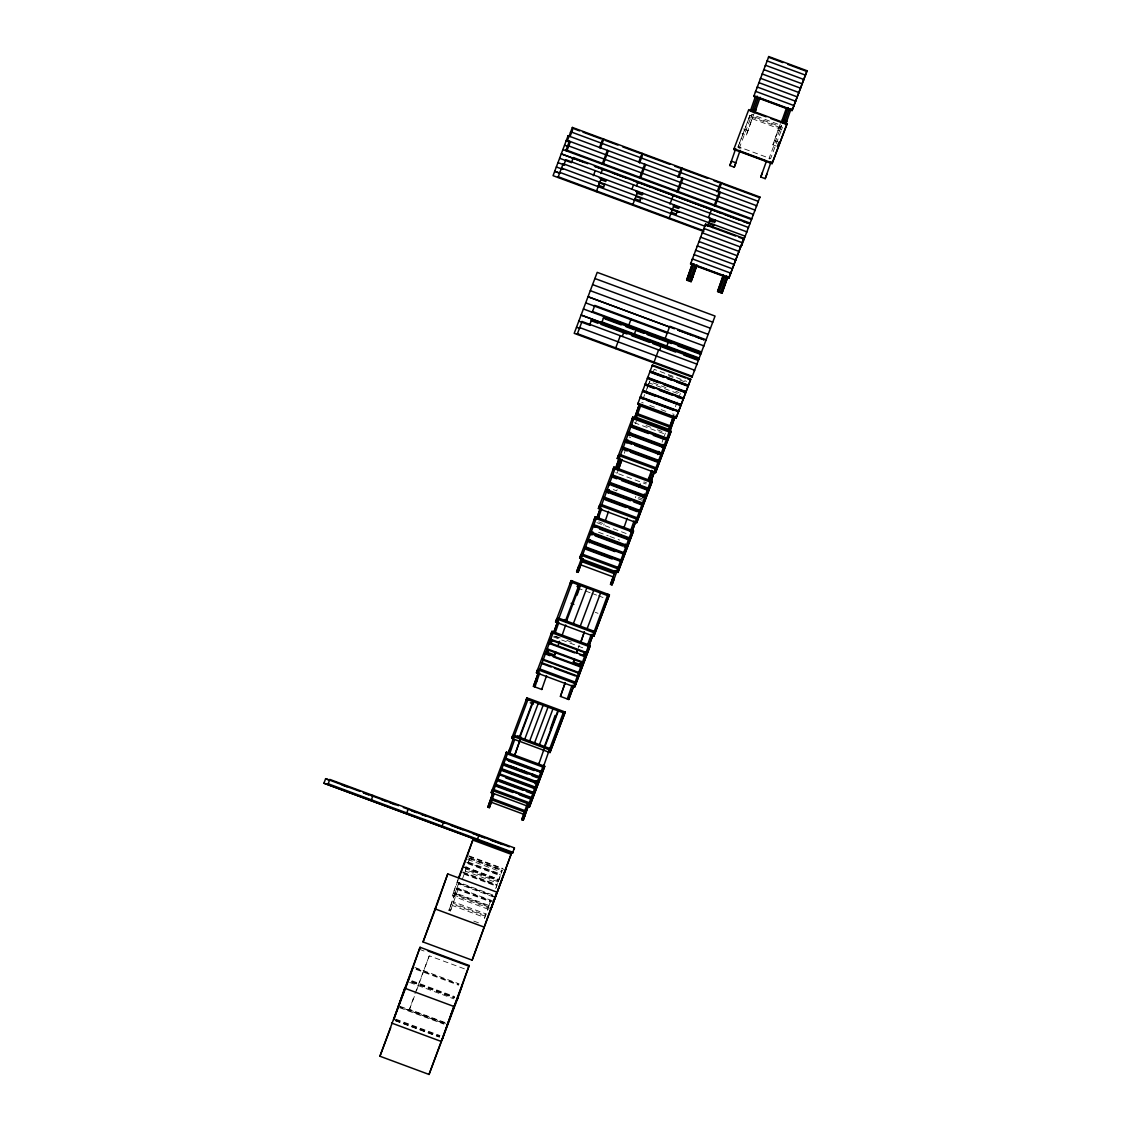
<?xml version="1.0" encoding="UTF-8"?>
<svg xmlns="http://www.w3.org/2000/svg" width="1131" height="1131" viewBox="0 0 1131 1131"><rect width="100%" height="100%" fill="white"/><g stroke="black" fill="none" stroke-linecap="round" stroke-linejoin="round"><path stroke-width="0.75" stroke-dasharray="5 3.75" d="M444.624 1022.367L409.507 1009.347L414.427 995.209M464.374 968.815L429.257 955.78L415.713 992.891M458.536 877.91L452.273 895.893L490.571 910.102M492.353 900.757L456.995 887.637L450.562 906.03L452.047 906.581L450.407 910.936L448.922 910.384L455.03 892.854L488.776 905.38M450.407 910.936L457.914 889.744L456.274 894.084M462.211 879.607L469.718 858.415L468.078 862.755M624.27 453.333L625.33 450.265M653.393 371.618L654.185 369.342L686.588 381.359M635.424 423.743L636.499 420.675M740.989 148.26L738.034 147.171L738.826 144.895L737.355 144.344M779.146 127.209L778.001 130.249L780.956 131.337L782.398 127.322L749.994 115.305L748.538 119.321L751.493 120.409L746.418 134.985L741.993 133.345M750.673 118.119L751.959 114.542L779.952 124.933M746.418 134.985L753.925 113.779M578.181 648.233L579.256 645.179M484.45 918.612L490.317 901.76L488.677 906.115L454.789 893.547M495.689 888.57L502.136 870.432L496.269 887.284M662.059 442.292L663.657 437.697M775.88 145.913L772.925 144.825L778.001 130.249M772.925 144.825L780.432 123.618M780.136 129.061L781.422 125.47L768.981 158.651L770.451 159.188M414.978 993.64L429.257 955.78M409.507 1009.347L415.091 994.531M458.027 880.455L452.273 895.893L454.238 895.13L489.596 908.25M454.238 895.13L459.822 880.201M448.922 910.384L450.562 906.03M642.889 399.257L644.67 394.535M647.045 388.23L649.434 381.939M738.826 144.895L738.175 146.634L770.579 158.651L782.398 127.322M739.448 143.255L749.994 115.305M645.66 392.089L647.441 387.368M648.035 385.784L649.816 381.062M738.034 147.171L749.203 117.582L781.606 129.598M466.057 868.82L466.552 867.519L498.969 879.536L498.474 880.837L465.915 868.905M649.915 381.698L649.42 382.999L680.212 394.422M739.151 148.486L751.959 114.542M618.318 470.157L617.173 473.196L615.702 472.659M751.493 120.409L752.638 117.37M603.714 525.194L604.208 523.893M617.173 489.511L616.692 490.826L609.807 488.267M635.339 497.739L635.834 496.438M664.236 436.17L665.381 433.131M675.419 406.708L677.992 399.71M678.586 398.14L680.367 393.418M455.03 892.854L453.064 893.617L489.765 907.232M751.168 116.818L780.63 127.746M743.633 128.991L748.058 130.631M774.565 140.47L777.52 141.559M668.463 375.718L673.327 377.528M679.802 379.931L684.665 381.727M653.153 382.9L659.642 385.303M661.253 385.897L667.742 388.301M675.843 391.312L679.081 392.514M641.701 402.41L643.186 402.961M649.802 405.421L654.665 407.217M661.154 409.62L666.018 411.43M672.648 413.889L674.118 414.427M646.027 425.553L650.848 427.334M657.281 429.723L662.102 431.519M634.279 422.683L666.428 434.615M629.161 436.976L630.631 437.527M643.963 481.919L646.706 482.937M618.643 473.861L645.971 483.997M638.591 497.456L642.719 498.983M638.096 498.771L642.224 500.298M598.709 521.858L602.837 523.384M596.843 522.649L627.875 534.157M598.539 532.263L608.266 535.868M609.892 536.476L619.604 540.081M577.432 588.007L583.85 590.396M585.462 590.99L590.283 592.771M591.895 593.365L596.716 595.16M598.327 595.754L603.148 597.55M595.274 612.309L598.016 613.327M555.575 636.244L560.396 638.025M566.829 640.415L571.65 642.196M554.02 636.188L559.52 638.223M553.469 636.951L585.618 648.869M469.111 855.913L502.616 868.354M468.941 856.351L504.044 869.386M470.1 857.779L502.235 869.697M468.248 857.863L501.994 870.389M469.902 858.782L501.825 870.63M467.697 859.461L501.443 871.973M468.46 862.133L500.595 874.051M466.608 862.218L500.354 874.73M468.121 862.995L500.27 874.927M467.895 863.674L500.029 875.606M464.883 866.756L498.63 879.268M464.643 867.435L498.389 879.96M464.544 867.618L498.304 880.144M498.163 881.812L465.76 869.796L465.265 871.096L497.682 883.113M462.904 871.973L496.665 884.499M462.678 872.651L496.424 885.177M464.191 873.443L496.325 885.361M463.95 874.122L496.085 886.054M492.72 894.932L458.974 882.42L458.408 883.975L493.766 897.081M458.734 883.099L492.48 895.625M458.649 883.283L493.993 896.402M456.768 888.316L490.515 900.842M456.67 888.514L492.027 901.619M456.429 889.192L490.19 901.718M485.199 916.195L452.796 904.164L452.301 905.464L484.718 917.495M473.804 921.101L478.71 922.924M419.332 949.277L427.518 952.302M414.865 967.443L459.059 983.829M416.265 968.702L458.903 984.521M416.024 969.38L458.578 985.172M412.066 980.789L454.62 996.581M411.825 981.439L454.379 997.259M411.755 981.736L454.309 997.528M411.585 982.132L454.139 997.924M409.634 982.429L453.828 998.829M400.176 1006.378L447.65 1023.993M399.695 1007.721L443.889 1024.12M395.737 1019.13L439.931 1035.529M395.497 1019.78L439.705 1036.208M395.256 1020.459L439.45 1036.858M395.186 1020.728L439.379 1037.113M453.588 901.888L453.093 903.188L485.51 915.219L486.005 913.919L453.588 901.888M444.13 1023.428L399.936 1007.042L444.144 1023.456"/><path stroke-width="1.5" d="M329.404 785.013L328.174 783.783L329.814 779.429L514.449 847.925L512.484 853.184L323.933 783.232L512.569 852.958M360.04 791.417L325.643 778.651L328.881 780.107M556.339 166.978L562.984 169.367M557.993 162.624L564.609 165.084M559.633 158.269L571.212 162.567M562.913 149.575L751.479 219.527L751.733 218.792L566.108 149.928L565.882 150.607L569.402 141.219L569.162 141.898M564.553 145.22L568.497 146.62L568.737 145.941M567.833 136.512L568.087 135.777L756.653 205.729L756.399 206.478M567.197 141.177L572.357 127.435L759.933 197.034L759.693 197.713L722.992 184.099M572.357 127.435L573.106 128.482L573.332 127.803L570.052 136.512M571.692 132.157L570.476 132.468L570.717 131.79L758.293 201.375L758.053 202.067M567.522 146.252L567.762 145.574L753.373 214.438L753.119 215.173M567.098 150.282L566.857 150.974L570.377 141.587M559.633 173.1L559.873 172.407L705.532 226.454M561.273 168.745L561.513 168.052L745.173 236.195L744.905 236.93M562.913 164.391L563.153 163.712L746.813 231.841L746.545 232.576M564.143 164.066L563.902 164.758L565.783 159.725L748.453 227.487L748.185 228.222M571.664 161.903L571.438 162.595L573.318 157.548L750.093 223.132L749.839 223.881M371.152 800.494L373.032 795.461L371.321 795.588M600.264 148.486L603.784 139.099L603.544 139.777L602.795 138.731L599.515 147.44M593.365 175.687L595.245 170.654M602.215 164.094L607.375 150.352M603.191 164.447L608.351 150.72M600.9 173.524L602.781 168.491L602.54 169.169M596.291 191.648L601.452 177.92L601.225 178.599M598.426 185.993L598.667 185.314L603.572 187.138M599.812 182.275L598.483 185.852M600.561 180.338L600.801 179.659L605.707 181.483L606.372 179.744L606.131 180.423L599.359 177.906M406.51 813.613L408.376 808.58L408.15 809.259M576.499 327.241L579.779 328.457M578.803 321.147L590.255 325.403M583.398 308.961L701.248 352.688L701.503 351.939L592.488 311.506L592.262 312.184L594.793 305.412L703.807 345.846L703.553 346.595M585.702 302.868L667.544 333.235M590.297 290.681L708.162 334.352M592.587 284.602L710.466 328.259M594.892 278.509L712.756 322.165M579.468 328.273L579.708 327.594L694.618 370.219L694.363 370.954M581.772 322.179L582.013 321.501L696.908 364.125L696.654 364.875M639.552 163.062L643.072 153.675L642.832 154.353L642.083 153.307L638.803 162.016M637.898 182.289L638.124 181.596L636.484 185.951M639.538 177.935L644.698 164.193M640.514 178.302L645.674 164.561M589.859 324.413L589.633 325.092L591.499 320.059L698.548 359.771L698.322 360.464L683.718 355.035M591.499 320.059L591.273 320.752L597.748 323.155M632.639 205.135L637.799 191.393L637.559 192.086M636.894 193.825L637.135 193.132L642.055 194.956L642.705 193.217L642.465 193.896M640.825 198.25L641.065 197.572L639.679 201.304M603.389 318.292L603.629 317.613L700.852 353.692L700.612 354.371L677.921 345.945M441.853 826.719L443.734 821.686L443.493 822.378M615.476 348.574L620.311 335.709M623.676 332.768L623.916 332.09L622.276 336.444M677.851 177.27L681.371 167.883M669.962 204.103L673.482 194.716L673.242 195.394M628.596 325.671L631.126 318.885L630.886 319.578M676.847 191.775L682.021 178.048M677.837 192.143L682.997 178.401M668.972 218.608L674.133 204.881L673.892 205.559M442.659 1038.329L429.031 1074.45L379.931 1056.227L420.053 947.283L469.167 965.506L457.588 998.744M404.884 987.561L393.616 1019.865L395.482 1014.903M408.489 980.52L420.053 947.283M634.152 334.677L636.032 329.644L635.792 330.323L643.892 333.32M677.158 211.737L677.398 211.045L676.013 214.777M678.798 207.383L679.038 206.704L678.388 208.443L673.482 206.62M423.036 941.953L447.735 873.91L496.834 892.119L472.136 960.162L423.036 941.953L436.156 907.133M436.736 905.479L447.735 873.91M467.343 855.757L472.815 840.05L511.113 854.258L490.571 910.102M491.207 792.647L491.999 790.371L493.978 789.608L529.322 802.727L530.312 804.579L529.52 806.855L491.207 792.647L506.448 752.087L544.746 766.295L529.52 806.855L528.53 805.003M505.656 754.363L506.448 752.087L507.423 753.939L542.781 767.044L544.746 766.295L530.312 804.579L491.999 790.371M493.243 792.068L489.511 802.798L490.981 803.335L489.341 807.69L487.871 807.138L493.201 791.827M513.149 738.925L513.644 737.624L511.679 738.387L512.47 736.111L514.435 735.348L549.793 748.468L550.769 750.32L549.977 752.596L549.002 750.744L548.507 752.044L513.149 738.925L528.389 698.364L563.747 711.484L548.507 752.044M497.343 780.729L497.909 779.174L533.266 792.294L533.026 792.972L497.668 779.853M499.308 775.498L499.874 773.943L535.232 787.063L534.666 788.618L505.741 777.888M477.211 839.838L479.092 834.805L478.851 835.484M503.253 765.065L503.818 763.51L539.176 776.629L538.936 777.308L503.578 764.188M526.127 700.089L526.919 697.813L527.894 699.665L563.252 712.784L565.217 712.021L549.977 752.596M489.341 807.69L494.134 793.905M514.435 735.348L508.328 752.878L509.982 748.524M536.447 672.789L537.55 669.609L575.863 683.817L574.746 686.998L536.447 672.789L551.999 631.31L590.297 645.518L574.746 686.998M550.882 634.505L551.999 631.31M509.812 753.416L514.605 739.646M555.575 622.064L556.692 618.869L594.991 633.077L593.874 636.272L555.575 622.064L571.127 580.585L609.425 594.793L593.874 636.272M542.258 688.171L541.763 689.472L533.422 686.376L553.469 631.861M533.422 686.376L538.384 672.62M545.637 653.718L547.248 649.123M548.846 644.529L550.684 639.255L586.042 652.375L584.727 656.121M570.024 583.766L571.127 580.585M539.685 673.143L534.892 686.927L535.387 685.612M557.512 621.894L553.695 632.597L572.597 581.122M579.652 558.219L580.769 555.038L619.067 569.246L617.964 572.427L579.652 558.219L595.203 516.74L633.516 530.948L617.964 572.427M548.719 649.675L547.121 654.269L548.351 651.244M550.854 643.553L551.914 640.485M548.917 649.477L547.856 652.545L554.727 655.089L555.222 653.789M551.051 643.355L552.126 640.287M594.1 519.921L595.203 516.74M598.398 508.512L599.515 505.331L637.813 519.539L636.696 522.734L598.398 508.512L613.949 467.046L652.248 481.255L636.696 522.734M555.095 633.12L558.827 622.403M581.136 558.771L596.687 517.291M583.059 558.601L578.097 572.343L576.626 571.805L581.588 558.05M584.798 548.86L585.024 548.182L620.382 561.301M519.355 737.172L519.115 737.85L532.8 701.489M587.583 541.466L587.823 540.788L623.181 553.907L622.941 554.586M590.368 534.072L590.608 533.394L625.966 546.499M519.836 737.355L519.596 738.034L533.295 701.672M590.453 534.553L591.513 531.499M593.167 526.678L593.393 525.986L628.751 539.105L628.511 539.784L599.586 529.054M612.846 470.227L613.949 467.046M617.257 458.522L618.36 455.341L656.673 469.549L655.556 472.744L617.257 458.522L632.809 417.042L671.107 431.264L655.556 472.744M596.433 519.044L615.42 467.584M578.097 572.343L582.903 558.573M599.798 509.883L597.677 516.005L599.147 516.556M603.53 499.167L603.77 498.474L639.128 511.594M520.048 739.928L514.718 755.239L520.006 740.155M609.114 484.365L609.355 483.686L644.712 496.806M609.199 484.86L610.259 481.792M631.692 420.237L632.809 417.042M590.325 539.699L589.265 542.753L590.41 539.713M591.923 535.104L592.997 532.037M637.771 403.923L638.011 403.244L676.31 417.452L676.084 418.131L637.771 403.923L652.46 364.96L690.758 379.168L688.228 385.94L667.474 378.235M615.292 469.054L634.279 417.593M640.075 397.829L640.443 396.811L678.741 411.02L676.084 418.131M598.44 518.055L601.65 508.865M616.522 466.014L619.194 458.366M625.174 441.783L625.415 441.09L660.773 454.21M644.924 384.95L645.306 383.918L683.605 398.14L680.933 405.251L642.634 391.043M647.356 378.517L647.724 377.485L686.036 391.694L683.364 398.819L659.43 389.941M630.759 426.981L630.999 426.302L666.357 439.422M652.46 364.96L652.219 365.638L685.725 378.065M634.449 418.258L639.255 404.474M653.775 362.782L658.61 349.917M617.3 468.064L620.495 458.875M639.411 404.502L634.533 418.272M626.857 443.069L627.931 440.001M629.529 435.407L630.589 432.353M565.528 620.665L565.288 621.343L578.987 584.981L578.747 585.674M541.763 689.472L546.57 675.688M618.233 470.143L621.979 459.426L618.318 470.157M635.919 418.809L640.881 405.054M690.56 263.975L690.801 263.297L729.099 277.505L728.859 278.184L690.56 263.975L705.56 224.136L743.873 238.344L728.859 278.184M692.2 259.621L692.441 258.942L730.739 273.151L730.499 273.829M554.727 655.089L555.802 652.036M557.894 646.14L559.534 641.319M566.504 621.032L566.278 621.711L579.963 585.349L579.736 586.028M693.84 255.267L694.081 254.588L732.379 268.796L732.139 269.489M695.48 250.926L695.721 250.234L734.019 264.442L733.779 265.135M664.929 339.144L669.764 326.279L706.097 339.767L705.843 340.502M697.12 246.572L697.36 245.894L735.659 260.102L735.419 260.78M698.76 242.218L699 241.539L737.299 255.747L737.073 256.426M561.923 635.905L565.698 624.962M700.4 237.863L700.64 237.185L738.939 251.393L738.713 252.072M702.04 233.523L702.28 232.83L740.593 247.039L740.353 247.731M703.694 229.169L703.92 228.476L742.233 242.698L741.993 243.377M705.56 224.136L705.334 224.815L735.645 236.068M717.139 191.846L720.659 182.459M696.668 266.025L691.083 281.704L686.658 280.064L691.988 264.753M577.064 595.175L579.722 587.512L576.98 586.494M686.658 280.064L692.568 263.466M711.555 209.617L711.795 208.924L708.501 217.633M721.394 183.505L721.635 182.826L718.355 191.521M688.129 280.615L693.996 263.763M714.17 205.63L719.33 191.888M733.75 149.462L733.991 148.769L772.289 162.977L772.049 163.67L733.75 149.462L748.764 109.608L787.063 123.816L772.049 163.67M605.283 520.826L608.52 511.41M710.226 219.046L710.466 218.354L707.497 226.299M715.16 205.983L720.32 192.256M666.569 346.694L668.449 341.661L668.209 342.34M753.769 96.389L753.995 95.711L792.308 109.919L792.068 110.598L753.769 96.389L768.769 56.55L807.067 70.758L792.068 110.598M755.409 92.049L755.635 91.357L793.948 105.565L793.708 106.257M529.421 741.682L543.12 705.32M689.599 281.152L694.943 265.842M729.848 165.536L731.488 161.196L735.913 162.836L734.273 167.176L729.848 165.536L735.716 148.698M757.049 87.695L757.289 87.016L795.588 101.224L795.347 101.903M758.689 83.341L758.929 82.662L797.228 96.87L796.987 97.549M760.329 78.986L760.569 78.308L798.868 92.516L798.627 93.194M761.969 74.632L762.209 73.953L800.508 88.161L800.267 88.854M763.609 70.292L763.849 69.599L802.148 83.807L801.907 84.5M765.249 65.937L765.489 65.259L803.788 79.467L803.547 80.145M766.889 61.583L767.129 60.904L805.428 75.113L805.187 75.791M768.769 56.55L768.529 57.229L782.892 62.558M691.083 281.704L696.95 264.852M750.39 110.951L755.197 97.167M751.875 111.502L757.205 96.177M713.505 225.21L713.746 224.532L712.587 227.571M753.345 112.04L758.138 98.256M734.273 167.176L740.141 150.338M534.327 743.505L548.026 707.129M754.815 112.591L760.145 97.28M573.742 685.739L568.766 699.495L560.425 696.399L565.217 682.615M565.189 682.841L560.425 696.399M429.031 1074.45L469.167 965.506M581.334 661.508L580.26 664.576L573.389 662.017L574.449 658.949M576.584 652.827L577.658 649.774M576.541 653.054L577.616 650M442.164 1039.643L453.983 1005.784M544.152 747.139L557.852 710.777M550.274 729.255L555.067 715.471M580.627 642.606L584.359 631.876M580.585 642.832L584.317 632.102M544.11 748.863L538.78 764.174L539.275 762.86M544.647 747.322L558.346 710.961M457.094 1000.044L457.419 999.125M586.89 629.359L600.589 592.997M472.136 960.162L511.113 854.258M528.601 805.187L523.229 820.258L521.744 819.706L527.088 804.395M623.944 527.753L627.182 518.337M535.161 783.783L536.235 780.729M523.229 820.258L528.021 806.474M529.096 803.42L542.781 767.044M639.072 487.023L640.146 483.969M512.484 853.184L512.81 852.279L328.174 783.783M514.138 848.83L514.449 847.925M540.576 772.954L541.141 771.399L505.783 758.279M549.793 748.468L543.686 765.998L544.181 764.683M567.295 698.944L572.102 685.16M579.524 666.286L581.122 661.692M583.257 655.57L584.317 652.516M587.498 645.151L591.23 634.434M568.766 699.495L588.827 644.981M574.633 682.643L574.873 681.965L539.515 668.845M580.995 666.838L582.592 662.243M588.445 647.229L607.955 594.242M593.775 631.918L594.015 631.225L558.657 618.12M592.87 635.014L588.473 647.243M610.514 584.374L612.804 578.28L614.274 578.832L611.984 584.925L610.514 584.374L615.306 570.59M624.34 547.121L625.401 544.068M648.233 479.544L651.597 470.383M630.32 531.612L634.053 520.882M611.984 584.925L616.946 571.169M617.851 568.073L618.091 567.394L582.734 554.275M658.864 451.481L657.79 454.549L658.949 451.495M643.087 497.428L644.147 494.36M643.285 497.23L644.359 494.176M631.31 532.39L631.55 531.711L596.193 518.592M649.18 481.622L652.912 470.892M632.328 530.623L650.777 480.703M636.597 518.366L636.838 517.687L601.48 504.567M635.693 521.462L633.021 529.124L631.55 528.573M661.932 447.438L663.006 444.37M641.885 505.628L642.959 502.56M650.056 482.697L650.283 482.004L614.939 468.898M668.336 430.826L673.624 415.741M650.65 482.159L669.637 430.713M670.089 426.26L673.298 417.07M650.735 482.174L654.552 471.471M727.389 278.113L722.016 293.183L717.591 291.544L723.458 274.692M723.176 275.851L717.591 291.544M663.402 447.975L664.477 444.921M668.902 432.706L669.142 432.014L633.784 418.894M669.806 431.378L674.599 417.593M669.891 431.392L675.306 416.095M719.062 292.081L724.405 276.77M640.203 397.49L678.501 411.698L680.805 405.605L683.477 398.48L645.165 384.271M663.445 384.088L685.796 392.372L690.758 379.168M720.546 292.632L726.413 275.78M766.846 174.301L765.206 178.656L760.781 177.016L766.38 161.337M692.059 377.047L715.061 316.072L597.21 272.359L574.209 333.334L692.059 377.047L692.313 376.312L577.418 333.687L577.178 334.366L582.013 321.501M698.972 358.725L581.094 315.054L698.958 358.781L699.212 358.032L601.989 321.967L601.749 322.646L603.629 317.613M722.016 293.183L727.883 276.332M781.337 122.431L786.384 108.279M782.808 122.968L788.137 107.657M741.879 244.89L741.625 245.639L759.933 197.034M743.265 241.285L743.519 240.535M784.278 123.519L789.07 109.735M765.206 178.656L771.073 161.818M754.759 210.818L755.013 210.083L566.447 140.131L566.193 140.866L569.501 142.096M785.748 124.071L791.078 108.746M323.933 783.232L325.643 778.651M568.087 135.777L553.059 175.673L703.652 231.487M563.153 163.712L557.993 177.44L558.233 176.761L703.892 230.795M603.346 187.817L604.732 184.084M631.904 189.216L633.544 184.862M679.067 176.945L682.346 168.25L681.131 168.561M398.055 1007.113L413.225 966.835M379.931 1056.227L390.676 1027.754M395.723 1014.224L402.325 996.764M402.565 996.072L405.676 987.83M406.071 986.854L407.938 981.906M458.536 877.91L472.815 840.05M458.649 878.801L467.513 855.333M511.679 738.387L526.919 697.813M659.599 350.285L661.239 345.93L660.999 346.609L652.884 343.598M493.978 789.608L507.423 753.939M537.918 673.341L538.413 672.04M557.046 622.601L557.541 621.301M599.868 509.063L600.363 507.762M487.871 807.138L489.511 802.798M576.626 571.805L578.931 565.712L580.401 566.249M594.793 527.272L595.288 525.972M491.731 800.918L491.25 802.232L523.653 814.249M581.207 563.535L580.712 564.836L613.129 576.867M754.829 112.676L755.918 109.764L754.448 109.226M714.481 222.609L715.386 220.177L715.145 220.87L709.858 218.905M566.758 621.894L567.253 620.594L564.51 619.576M524.756 739.179L538.215 703.496M573.389 623.577L586.848 587.894M580.26 626.136L593.718 590.453M539.487 744.636L552.946 708.953M573.389 662.017L573.884 660.716M760.781 177.016L762.421 172.661M673.327 416.703L672.832 418.018L640.415 405.987M627.196 539.303L627.691 537.988M521.744 819.706L522.847 816.808M579.609 666.315L580.754 663.261M592.404 635.721L592.898 634.42M616.975 570.575L616.48 571.876L632.031 530.397M777.35 146.464L778.99 142.11M785.762 124.141L786.865 121.243M491.363 907.825L505.811 869.541M550.769 750.32L565.217 712.021M575.863 683.817L590.297 645.518M594.991 633.077L609.425 594.793M619.067 569.246L633.516 530.948M637.813 519.539L652.248 481.255M656.673 469.549L671.107 431.264M676.31 417.452L678.614 411.359L640.316 397.151M678.741 411.02L681.046 404.926L642.733 390.718M683.605 398.14L685.895 392.047L647.596 377.839M686.036 391.694L688.327 385.6L650.028 371.392M729.099 277.505L743.873 238.344M772.289 162.977L787.063 123.816M792.308 109.919L807.067 70.758M447.169 1025.322L462.339 985.044M442.73 1038.074L457.899 997.796M369.667 799.942L371.392 799.815M787.685 64.34L806.841 71.437M759.848 98.241L784.801 107.502M782.44 119.603L783.91 120.155M750.122 110.88L766.083 116.804M770.861 118.585L785.225 123.915M739.83 151.314L766.351 161.139M574.732 129.09L579.652 130.913M582.917 132.129L600.929 138.816M605.142 140.371L617.908 145.107M622.7 146.889L640.245 153.392M644.43 154.947L669.962 164.419M674.74 166.2L679.533 167.968M683.704 169.523L707.653 178.401M714.029 180.776L718.821 182.543M587.809 163.698L561.287 153.858L584.43 162.511M605.933 170.484L594.355 166.2L748.255 223.231L743.223 221.422M612.55 172.944L625.782 177.85M634.053 180.918L650.594 187.053M655.556 188.905L721.719 213.448M725.028 214.678L739.914 220.192M635.749 191.408L642.832 194.037M673.157 205.291L679.547 207.652M709.816 220.093L714.721 221.916M709.575 220.785L712.855 222.001M599.373 182.869L604.534 184.791M635.763 196.37L642.521 198.886M670.499 209.263L678.854 212.359M708.543 223.373L713.548 225.225M635 198.802L639.92 200.611M671.347 212.275L676.253 214.098M738.84 237.241L743.633 239.023M698.449 266.492L721.366 275.003M688.298 275.71L689.769 276.261M691.239 276.798L692.723 277.349M674.486 328.796L588.007 296.718L669.835 327.142M677.78 330.026L704.231 339.837L696.032 336.854M678.02 330.181L692.752 335.638M605 318.9L621.216 324.908M626.079 326.718L634.18 329.715M647.144 334.536L671.446 343.541M600.985 324.357L626.927 333.97M631.791 335.78L649.632 342.396M662.625 347.217L675.603 352.038M687.577 378.758L689.048 379.295M688.454 385.247L650.155 371.039L649.788 372.071L664.151 377.401M649.915 371.731L664.279 377.061M667.347 378.588L672.125 380.369M676.918 382.137L688.086 386.279M649.081 378.758L660.264 382.9M648.954 379.111L658.525 382.66M663.317 384.441L685.669 392.726M645.066 384.611L654.637 388.159M646.522 385.544L654.51 388.513M659.288 390.28L672.068 395.016M676.847 396.797L681.64 398.579M681.173 404.573L642.875 390.365L642.507 391.397L655.273 396.133M663.247 399.087L680.805 405.605M641.546 398.381L643.016 398.932M646.451 400.204L673.581 410.27M669.566 427.801L671.036 428.338M636.456 417.367L668.873 429.398M668.52 433.894L670.004 434.445M632.37 427.575L648.445 433.541M653.266 435.322L664.505 439.507M628.214 433.696L663.558 446.816L663.332 447.494L627.974 434.375M626.786 442.377L631.607 444.158M634.816 445.36L658.935 454.294M622.63 448.484L657.988 461.604L657.747 462.296L630.419 452.16M622.389 449.177L627.21 450.958M620.325 454.577L655.683 467.697M648.94 478.045L651.88 479.134M616.72 478.766L611.899 476.971L612.14 476.292L647.498 489.412L647.257 490.091L621.555 480.548M610.726 484.959L642.86 496.891M606.569 491.08L641.913 504.2L641.687 504.878L633.643 501.895M606.329 491.773L630.434 500.708M605.142 499.761L626.037 507.508M629.246 508.71L637.29 511.679M595.189 535.854L622.517 545.99M590.792 542.654L614.896 551.603M586.395 549.454L612.111 558.997M572.116 582.437L607.46 595.556M577.474 585.194L580.217 586.211M571.113 603.346L573.855 604.364M552.974 633.162L588.332 646.282M550.444 639.934L585.801 653.054M574.845 652.955L549.129 643.426L549.369 642.733L584.727 655.853L584.487 656.531L579.666 654.75M550.005 655.655L545.184 653.859L545.425 653.181L580.783 666.3L580.542 666.979L553.229 656.842M577.178 675.871L541.82 662.752L541.579 663.43L551.221 667.021M554.43 668.209L575.326 675.956M535.712 680.282L537.183 680.834M530.269 702.803L533.549 704.019M517.8 735.885L521.08 737.087M514.195 736.027L515.679 736.578M513.941 736.649L549.298 749.768M505.543 758.972L540.901 772.077M505.458 759.155L540.816 772.275M508.441 761.036L534.143 770.564M510.35 766.069L516.839 768.472M520.076 769.674L524.94 771.483M531.414 773.887L534.666 775.088M503.493 764.372L538.851 777.492M504.864 765.659L527.357 774M532.178 775.795L536.999 777.577M536.971 782.525L501.613 769.405L501.853 768.727L537.211 781.846L536.645 783.401L501.287 770.282M501.514 769.603L536.872 782.709M499.549 774.82L534.991 787.756M533.563 788.378L535.034 788.929M497.583 780.037L532.941 793.156M498.955 781.323L523.059 790.258M526.268 791.46L531.089 793.241M495.944 784.391L531.301 797.511L530.736 799.066L519.482 794.895M495.703 785.07L531.061 798.189M495.618 785.267L530.962 798.373M495.378 785.946L513.05 792.506M523.384 815.366L524.869 815.903M363.263 792.605L398.508 805.682M403.329 807.463L509.388 846.822M342.113 785.013L347.076 786.851M363.616 792.987L368.579 794.839M381.811 799.744L386.774 801.582M390.082 802.812L395.044 804.65M411.585 810.786L416.547 812.623M421.51 814.476L426.472 816.313M433.088 818.759L444.667 823.057M451.283 825.517L462.862 829.815M472.786 833.49L484.365 837.788M490.981 840.248L502.56 844.532M434.601 908.716L483.715 926.939M427.999 951.001L468.927 966.185M404.629 988.183L453.729 1006.406M391.496 1023.004L440.609 1041.213M554.727 171.276L559.661 173.17L554.727 171.276M543.134 659.274L542.894 659.953L578.252 673.072L578.492 672.394L543.134 659.274M547.065 648.826L546.824 649.519L582.182 662.625L582.423 661.946L547.065 648.826M585.519 546.881L585.278 547.56L620.636 560.679L620.877 559.986L585.519 546.881M588.318 539.473L588.078 540.166L623.435 553.285L623.662 552.592L588.318 539.473M591.103 532.079L590.863 532.758L626.221 545.877L626.461 545.199L591.103 532.079M593.888 524.685L593.648 525.364L629.006 538.483L629.246 537.805L593.888 524.685M604.265 497.173L604.025 497.852L639.383 510.972L639.623 510.293L604.265 497.173M607.05 489.78L606.824 490.458L642.168 503.578L642.408 502.899L607.05 489.78M609.849 482.386L609.609 483.064L644.967 496.184L645.207 495.491L609.849 482.386M612.634 474.978L612.394 475.67L647.752 488.776L647.992 488.097L612.634 474.978M623.124 447.183L622.884 447.862L658.242 460.981L658.482 460.303L623.124 447.183M625.91 439.789L625.669 440.468L661.027 453.588L661.267 452.909L625.91 439.789M628.695 432.395L628.468 433.074L663.812 446.194L664.053 445.501L628.695 432.395M609.072 489.992L608.011 493.059L609.157 490.006M631.494 424.987L631.254 425.68L666.611 438.786L666.852 438.107L631.494 424.987M582.324 560.34L581.829 561.655L614.232 573.671L614.727 572.371L582.324 560.34M492.522 798.642L492.042 799.942L524.445 811.973L524.94 810.673L492.522 798.642M637.743 413.79L637.248 415.091L669.665 427.122L670.146 425.822L637.743 413.79"/></g></svg>
